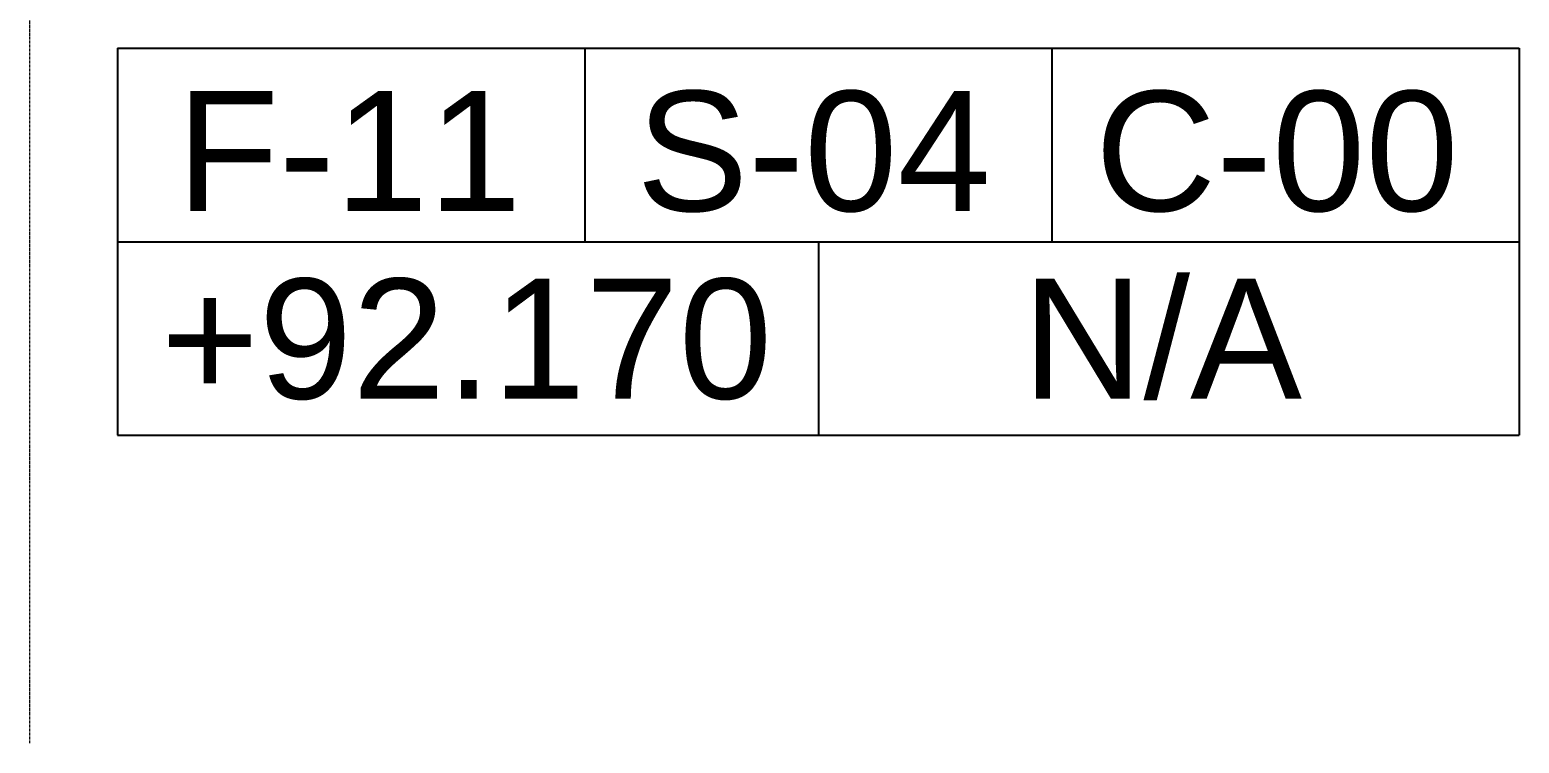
# Model space of a CAD drawing. Header units: millimetres. Extents: x -678720 to -601931, y -306 to 39239.
# Drawn here: x -664882 to -661163, y 727 to 2509 of the extents above; entities that cross this region are included whole.
import ezdxf

# ---------------------------------------------------------------- set-up
doc = ezdxf.new("R2010")
doc.units = ezdxf.units.MM
doc.linetypes.add('DPA_Grid _ Level 100', pattern=[10, 5.5, -1.6, 1.3, -1.6])
for name, color, linetype, lineweight in [('A-ROOM-IDEN', 3, 'Continuous', 25), ('A-ROOM-LINE', 3, 'Continuous', 25), ('S-GRID', 251, 'Continuous', 9)]:
    doc.layers.add(name, color=color, linetype=linetype, lineweight=lineweight)
doc.styles.add('Arial_2', font='arial.ttf', dxfattribs={"height": 300})

# ---------------------------------------------------------------- blocks, each defined once
blk = doc.blocks.new('DPA_Room Tag Box - Standard-4486259-4234-01 ENLARGED MULTI-PURPOSE LEVEL - REFLECTED CEILING PLAN - SHEET 5')
at = {"layer": 'A-ROOM-LINE'}
for p, q in [((-17.5, -2.936), (-17.5, -12.604)), ((-17.5, -2.936), (17.5, -2.936)), ((-5.833, -2.936), (-5.833, -7.77)), ((5.833, -2.936), (5.833, -7.77)), ((17.5, -2.936), (17.5, -12.604)), ((-17.5, -7.77), (17.5, -7.77)), ((0, -7.77), (0, -12.604)), ((-17.5, -12.604), (17.5, -12.604))]:
    blk.add_line(p, q, dxfattribs=at)
blk = doc.blocks.new('*U1546')
at = {"layer": 'S-GRID', "linetype": 'DPA_Grid _ Level 100'}
blk.add_line((-31865, -8552.3), (-31865, 29060.4), dxfattribs=at)

msp = doc.modelspace()

# ---------------------------------------------------------------- block references
msp.add_blockref('*U1546', (-633017.4, 9279))
at = {"layer": 'A-ROOM-IDEN', "xscale": 99.99999999999993, "yscale": 99.99999999999993, "zscale": 99.99999999999993}
msp.add_blockref('DPA_Room Tag Box - Standard-4486259-4234-01 ENLARGED MULTI-PURPOSE LEVEL - REFLECTED CEILING PLAN - SHEET 5', (-662913.3, 2756.6), dxfattribs=at)

# ---------------------------------------------------------------- texts
at = {"layer": 'A-ROOM-IDEN', "lineweight": 9, "char_height": 300, "attachment_point": 1, "style": 'Arial_2'}
for s, insert, width in [('F-11', (-664516, 2356.1), 1058.227), ('S-04', (-663367.8, 2356.1), 1090.295), ('C-00', (-662222.7, 2356.1), 1114.346), ('N/A', (-662404.2, 1887.3), 857.806), ('+92.170', (-664555.1, 1887.3), 1883.966)]:
    msp.add_mtext(s, dxfattribs=dict(at, insert=insert, width=width))

doc.saveas('drawing.dxf')
